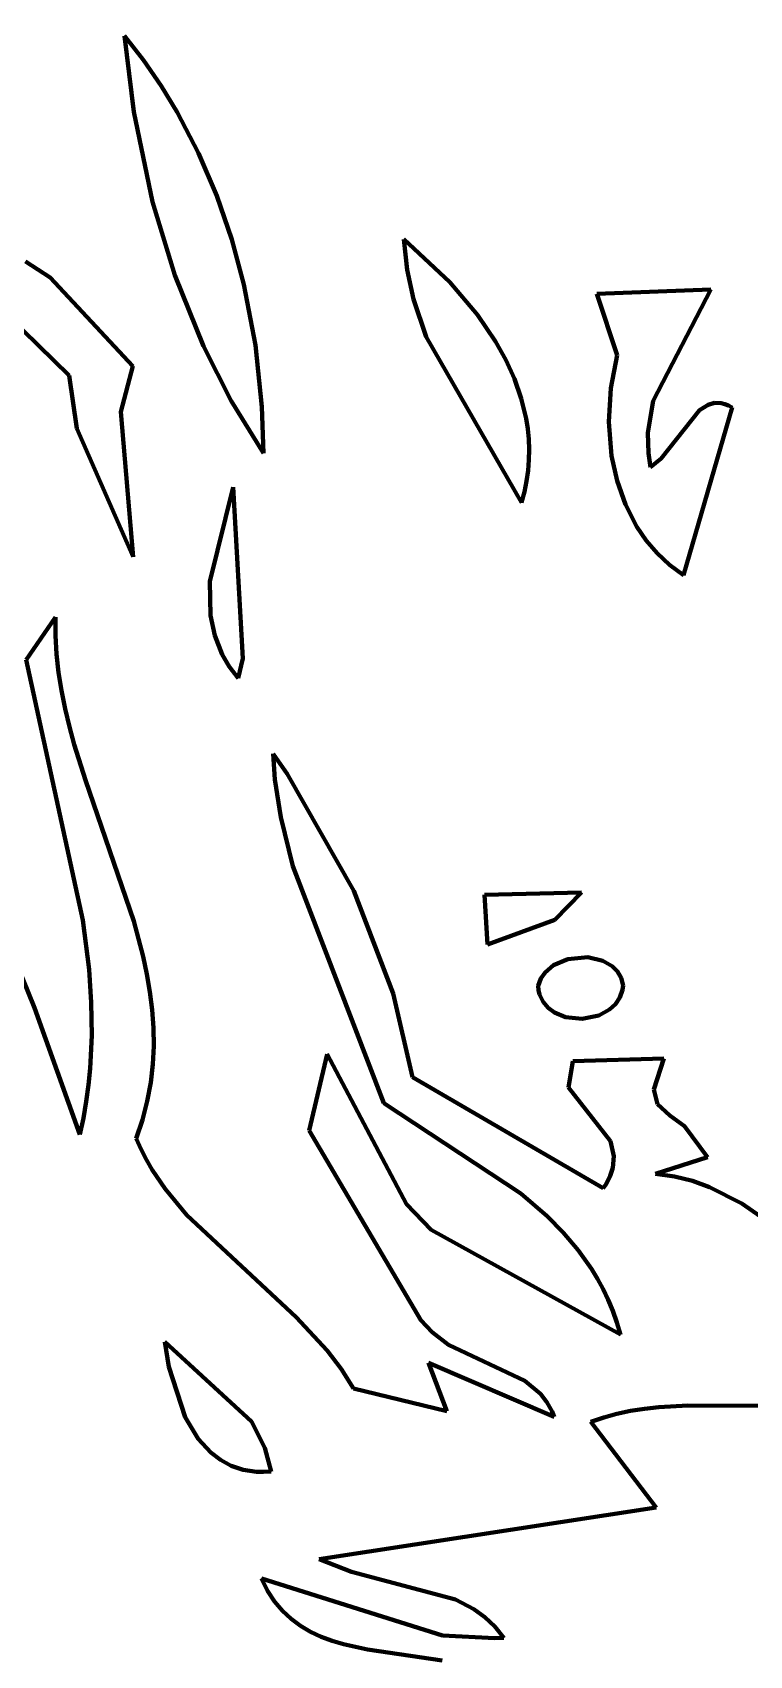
# Model space of a CAD drawing. Header units: millimetres. Extents: x 0 to 9.3, y 0 to 12.
# Drawn here: x 2.053 to 2.442, y 6.468 to 7.349 of the extents above; entities that cross this region are included whole.
import ezdxf

# ---------------------------------------------------------------- set-up
doc = ezdxf.new("R2010")
doc.units = ezdxf.units.MM
doc.layers.add('color#000000ff', color=7, linetype='CONTINUOUS', lineweight=100)
doc.layers.add('color#ffffffff', color=7, linetype='CONTINUOUS', lineweight=100)

msp = doc.modelspace()

# ---------------------------------------------------------------- linework, layer by layer
at = {"layer": 'color#000000ff'}
for p, q in [((1.72512, 7.62637), (2.05392, 6.81949)), ((2.10277, 7.34717), (2.11311, 7.33384)), ((2.10776, 7.30591), (2.10277, 7.34717)), ((2.11311, 7.33384), (2.12263, 7.32)), ((2.12263, 7.32), (2.13136, 7.30568)), ((2.1179, 7.25697), (2.10776, 7.30591)), ((2.13136, 7.30568), (2.14297, 7.28342)), ((2.14297, 7.28342), (2.15285, 7.26032)), ((2.15285, 7.26032), (2.16104, 7.23655)), ((2.13, 7.21715), (2.1179, 7.25697)), ((2.16104, 7.23655), (2.16759, 7.21222)), ((2.25447, 7.23666), (2.27945, 7.21339)), ((2.25617, 7.22019), (2.25447, 7.23666)), ((2.04893, 7.2246), (2.06242, 7.21593)), ((2.06242, 7.21593), (2.10726, 7.16776)), ((2.14559, 7.17861), (2.13, 7.21715)), ((2.25963, 7.20425), (2.25617, 7.22019)), ((2.07275, 7.16275), (2.02183, 7.21244)), ((2.16759, 7.21222), (2.17382, 7.17918)), ((2.27945, 7.21339), (2.29445, 7.1956)), ((2.35923, 7.20709), (2.42117, 7.20942)), ((2.37027, 7.17375), (2.35923, 7.20709)), ((2.42117, 7.20942), (2.38989, 7.14906)), ((2.26657, 7.18374), (2.25963, 7.20425)), ((2.29445, 7.1956), (2.30418, 7.18122)), ((2.31826, 7.09386), (2.26657, 7.18374)), ((2.30418, 7.18122), (2.30975, 7.1712)), ((2.16067, 7.14898), (2.14559, 7.17861)), ((2.17382, 7.17918), (2.1773, 7.14575)), ((2.30975, 7.1712), (2.31446, 7.16086)), ((2.36679, 7.15596), (2.37027, 7.17375)), ((2.07678, 7.13389), (2.07275, 7.16275)), ((2.10726, 7.16776), (2.1008, 7.1431)), ((2.31446, 7.16086), (2.31818, 7.15024)), ((2.36574, 7.13755), (2.36679, 7.15596)), ((2.17817, 7.12063), (2.16067, 7.14898)), ((2.1773, 7.14575), (2.17817, 7.12063)), ((2.31818, 7.15024), (2.32082, 7.13936)), ((2.38989, 7.14906), (2.38702, 7.13154)), ((2.43278, 7.14534), (2.40626, 7.05446)), ((2.41498, 7.14389), (2.41973, 7.14689)), ((2.41973, 7.14689), (2.42314, 7.14783)), ((2.42314, 7.14783), (2.42679, 7.14774)), ((2.42679, 7.14774), (2.42872, 7.14726)), ((2.42872, 7.14726), (2.43071, 7.14647)), ((2.43071, 7.14647), (2.43278, 7.14534)), ((2.1008, 7.1431), (2.10739, 7.06437)), ((2.32082, 7.13936), (2.32169, 7.13383)), ((2.36727, 7.11912), (2.36574, 7.13755)), ((2.39418, 7.11768), (2.41498, 7.14389)), ((2.10739, 7.06437), (2.07678, 7.13389)), ((2.32169, 7.13383), (2.32225, 7.12825)), ((2.32225, 7.12825), (2.32249, 7.12262)), ((2.38702, 7.13154), (2.38723, 7.12052)), ((2.32249, 7.12262), (2.32238, 7.11695)), ((2.37022, 7.10565), (2.36727, 7.11912)), ((2.38723, 7.12052), (2.38831, 7.11293)), ((2.32192, 7.11123), (2.32108, 7.10547)), ((2.32238, 7.11695), (2.32192, 7.11123)), ((2.38831, 7.11293), (2.39418, 7.11768)), ((2.14908, 7.05097), (2.16166, 7.1021)), ((2.16166, 7.1021), (2.16693, 7.00914)), ((2.32108, 7.10547), (2.31987, 7.09968)), ((2.37477, 7.09275), (2.37022, 7.10565)), ((2.31987, 7.09968), (2.31826, 7.09386)), ((2.38099, 7.08068), (2.37477, 7.09275)), ((2.3861, 7.07322), (2.38099, 7.08068)), ((2.392, 7.06631), (2.3861, 7.07322)), ((2.39872, 7.06003), (2.392, 7.06631)), ((2.40626, 7.05446), (2.39872, 7.06003)), ((2.14951, 7.03246), (2.14908, 7.05097)), ((2.04929, 7.00839), (2.06519, 7.03166)), ((2.06519, 7.03166), (2.06521, 7.02156)), ((2.15177, 7.02171), (2.14951, 7.03246)), ((2.06521, 7.02156), (2.0658, 7.01154)), ((2.15581, 7.01139), (2.15177, 7.02171)), ((2.08011, 6.86713), (2.04929, 7.00839)), ((2.0658, 7.01154), (2.06691, 7.00159)), ((2.15961, 7.00481), (2.15581, 7.01139)), ((2.16438, 6.99852), (2.15961, 7.00481)), ((2.16693, 7.00914), (2.16438, 6.99852)), ((2.06691, 7.00159), (2.06848, 6.99171)), ((2.06848, 6.99171), (2.07046, 6.98189)), ((2.07046, 6.98189), (2.0728, 6.97213)), ((2.0728, 6.97213), (2.07545, 6.96242)), ((2.07545, 6.96242), (2.08147, 6.94313)), ((2.18445, 6.94352), (2.18343, 6.95739)), ((2.18343, 6.95739), (2.19102, 6.9465)), ((2.08147, 6.94313), (2.10779, 6.86665)), ((2.18757, 6.92311), (2.18445, 6.94352)), ((2.19102, 6.9465), (2.2273, 6.88306)), ((2.19421, 6.89651), (2.18757, 6.92311)), ((2.24353, 6.76771), (2.19421, 6.89651)), ((2.2273, 6.88306), (2.24871, 6.82731)), ((2.29827, 6.88082), (2.35087, 6.8821)), ((2.29985, 6.8539), (2.29827, 6.88082)), ((2.35087, 6.8821), (2.3365, 6.86728)), ((2.08348, 6.84036), (2.08011, 6.86713)), ((2.10779, 6.86665), (2.11288, 6.84746)), ((2.3365, 6.86728), (2.29985, 6.8539)), ((2.11288, 6.84746), (2.11493, 6.83782)), ((2.33575, 6.84266), (2.34353, 6.84602)), ((2.34353, 6.84602), (2.3543, 6.84701)), ((2.3543, 6.84701), (2.36247, 6.84512)), ((2.36247, 6.84512), (2.36764, 6.84208)), ((2.08471, 6.82248), (2.08348, 6.84036)), ((2.11493, 6.83782), (2.11657, 6.82814)), ((2.32884, 6.83538), (2.33112, 6.83869)), ((2.33112, 6.83869), (2.33575, 6.84266)), ((2.36764, 6.84208), (2.37038, 6.83926)), ((2.37038, 6.83926), (2.37241, 6.8358)), ((2.11657, 6.82814), (2.11776, 6.81842)), ((2.32737, 6.83154), (2.32884, 6.83538)), ((2.32764, 6.8291), (2.32737, 6.83154)), ((2.32818, 6.82684), (2.32764, 6.8291)), ((2.37324, 6.82931), (2.37176, 6.82507)), ((2.37241, 6.8358), (2.37358, 6.83167)), ((2.37358, 6.83167), (2.37324, 6.82931)), ((2.05392, 6.81949), (2.07845, 6.75071)), ((2.08496, 6.80457), (2.08471, 6.82248)), ((2.24871, 6.82731), (2.25919, 6.78195)), ((2.33003, 6.82285), (2.32818, 6.82684)), ((2.33274, 6.81959), (2.33003, 6.82285)), ((2.33617, 6.81703), (2.33274, 6.81959)), ((2.36934, 6.82149), (2.36616, 6.81857)), ((2.37176, 6.82507), (2.36934, 6.82149)), ((2.11776, 6.81842), (2.11844, 6.80864)), ((2.34227, 6.81452), (2.33617, 6.81703)), ((2.35135, 6.8136), (2.34227, 6.81452)), ((2.36031, 6.81543), (2.35135, 6.8136)), ((2.36616, 6.81857), (2.36031, 6.81543)), ((2.08409, 6.78664), (2.08496, 6.80457)), ((2.11844, 6.80864), (2.11857, 6.7988)), ((2.11857, 6.7988), (2.11809, 6.7889)), ((2.20293, 6.75293), (2.21283, 6.79443)), ((2.21283, 6.79443), (2.25581, 6.71292)), ((2.0832, 6.77767), (2.08409, 6.78664)), ((2.11809, 6.7889), (2.11695, 6.77893)), ((2.34391, 6.77625), (2.34616, 6.79058)), ((2.34616, 6.79058), (2.39556, 6.79194)), ((2.39556, 6.79194), (2.39019, 6.77513)), ((2.08197, 6.76869), (2.0832, 6.77767)), ((2.11695, 6.77893), (2.1151, 6.76889)), ((2.25919, 6.78195), (2.36273, 6.72165)), ((2.36661, 6.7471), (2.34391, 6.77625)), ((2.39019, 6.77513), (2.39211, 6.76716)), ((2.08039, 6.7597), (2.08197, 6.76869)), ((2.1151, 6.76889), (2.1125, 6.75876)), ((2.31801, 6.71878), (2.24353, 6.76771)), ((2.39211, 6.76716), (2.39888, 6.76102)), ((2.07845, 6.75071), (2.08039, 6.7597)), ((2.1125, 6.75876), (2.10908, 6.74854)), ((2.39888, 6.76102), (2.40683, 6.75536)), ((2.10908, 6.74854), (2.11174, 6.74266)), ((2.26369, 6.65003), (2.20293, 6.75293)), ((2.40683, 6.75536), (2.41935, 6.73843)), ((2.11174, 6.74266), (2.11465, 6.73701)), ((2.36838, 6.73902), (2.36661, 6.7471)), ((2.11465, 6.73701), (2.11781, 6.73156)), ((2.11781, 6.73156), (2.12477, 6.72123)), ((2.36653, 6.72835), (2.36788, 6.73269)), ((2.36788, 6.73269), (2.36838, 6.73902)), ((2.41935, 6.73843), (2.39101, 6.72947)), ((2.36273, 6.72165), (2.36424, 6.72391)), ((2.36424, 6.72391), (2.36653, 6.72835)), ((2.39101, 6.72947), (2.40133, 6.72805)), ((2.40133, 6.72805), (2.41112, 6.72559)), ((2.41112, 6.72559), (2.42046, 6.72223)), ((2.42046, 6.72223), (2.43802, 6.71334)), ((2.12477, 6.72123), (2.1366, 6.70691)), ((2.33228, 6.70643), (2.31801, 6.71878)), ((2.43802, 6.71334), (2.49949, 6.67049)), ((2.1366, 6.70691), (2.19592, 6.65167)), ((2.25581, 6.71292), (2.26924, 6.699)), ((2.34104, 6.69754), (2.33228, 6.70643)), ((2.26924, 6.699), (2.37208, 6.64226)), ((2.34909, 6.68802), (2.34104, 6.69754)), ((2.35633, 6.67781), (2.34909, 6.68802)), ((2.3596, 6.67242), (2.35633, 6.67781)), ((2.36264, 6.66683), (2.3596, 6.67242)), ((2.36542, 6.66103), (2.36264, 6.66683)), ((2.36792, 6.65501), (2.36542, 6.66103)), ((2.19592, 6.65167), (2.21284, 6.63345)), ((2.37015, 6.64876), (2.36792, 6.65501)), ((2.26974, 6.6435), (2.26369, 6.65003)), ((2.27867, 6.63657), (2.26974, 6.6435)), ((2.37208, 6.64226), (2.37015, 6.64876)), ((2.12469, 6.63816), (2.12681, 6.62461)), ((2.17169, 6.59492), (2.12469, 6.63816)), ((2.3202, 6.617), (2.27867, 6.63657)), ((2.21284, 6.63345), (2.2204, 6.62355)), ((2.27781, 6.60069), (2.26784, 6.62684)), ((2.26784, 6.62684), (2.33607, 6.59749)), ((2.12681, 6.62461), (2.13564, 6.59739)), ((2.2204, 6.62355), (2.22717, 6.61296)), ((2.32862, 6.60996), (2.3202, 6.617)), ((2.22717, 6.61296), (2.27781, 6.60069)), ((2.33208, 6.60554), (2.32862, 6.60996)), ((2.33491, 6.60038), (2.33208, 6.60554)), ((2.33607, 6.59749), (2.33491, 6.60038)), ((2.37015, 6.59923), (2.36295, 6.59725)), ((2.37754, 6.60078), (2.37015, 6.59923)), ((2.38512, 6.60194), (2.37754, 6.60078)), ((2.39285, 6.60277), (2.38512, 6.60194)), ((2.40869, 6.60363), (2.39285, 6.60277)), ((2.47341, 6.60348), (2.40869, 6.60363)), ((2.13564, 6.59739), (2.14282, 6.58553)), ((2.17889, 6.58075), (2.17169, 6.59492)), ((2.36295, 6.59725), (2.35599, 6.59479)), ((2.35599, 6.59479), (2.3914, 6.54829)), ((2.14282, 6.58553), (2.14961, 6.57813)), ((2.14961, 6.57813), (2.15486, 6.57412)), ((2.15486, 6.57412), (2.16073, 6.57098)), ((2.18229, 6.56792), (2.17889, 6.58075)), ((2.16073, 6.57098), (2.16723, 6.56883)), ((2.16723, 6.56883), (2.17073, 6.56816)), ((2.17073, 6.56816), (2.17441, 6.56777)), ((2.17441, 6.56777), (2.17826, 6.56769)), ((2.17826, 6.56769), (2.18229, 6.56792)), ((2.3914, 6.54829), (2.2085, 6.52032)), ((2.2085, 6.52032), (2.22596, 6.51348)), ((2.22596, 6.51348), (2.28251, 6.4983)), ((2.27551, 6.47883), (2.17712, 6.50973)), ((2.17712, 6.50973), (2.18042, 6.50311)), ((2.18042, 6.50311), (2.18423, 6.49729)), ((2.18423, 6.49729), (2.1885, 6.49222)), ((2.28251, 6.4983), (2.29243, 6.49316)), ((2.29243, 6.49316), (2.29844, 6.48886)), ((2.1885, 6.49222), (2.1932, 6.48784)), ((2.1932, 6.48784), (2.19828, 6.48409)), ((2.19828, 6.48409), (2.20371, 6.48089)), ((2.29844, 6.48886), (2.30387, 6.48372)), ((2.20371, 6.48089), (2.20946, 6.4782)), ((2.20946, 6.4782), (2.21547, 6.47595)), ((2.21547, 6.47595), (2.22171, 6.47408)), ((2.30384, 6.4774), (2.27551, 6.47883)), ((2.30864, 6.47761), (2.30384, 6.4774)), ((2.30387, 6.48372), (2.30864, 6.47761)), ((2.22171, 6.47408), (2.23473, 6.47121)), ((2.23473, 6.47121), (2.27522, 6.46522))]:
    msp.add_line(p, q, dxfattribs=at)
at = {"layer": 'color#ffffffff'}
for p, q in [((2.05392, 6.81949), (1.72512, 7.62637)), ((2.10277, 7.34717), (2.10776, 7.30591)), ((2.11311, 7.33384), (2.10277, 7.34717)), ((2.12263, 7.32), (2.11311, 7.33384)), ((2.13136, 7.30568), (2.12263, 7.32)), ((2.10776, 7.30591), (2.1179, 7.25697)), ((2.14297, 7.28342), (2.13136, 7.30568)), ((2.15285, 7.26032), (2.14297, 7.28342)), ((2.16104, 7.23655), (2.15285, 7.26032)), ((2.1179, 7.25697), (2.13, 7.21715)), ((2.16759, 7.21222), (2.16104, 7.23655)), ((2.25447, 7.23666), (2.25617, 7.22019)), ((2.27945, 7.21339), (2.25447, 7.23666)), ((2.06242, 7.21593), (2.04893, 7.2246)), ((2.10726, 7.16776), (2.06242, 7.21593)), ((2.13, 7.21715), (2.14559, 7.17861)), ((2.25617, 7.22019), (2.25963, 7.20425)), ((2.02183, 7.21244), (2.07275, 7.16275)), ((2.17382, 7.17918), (2.16759, 7.21222)), ((2.29445, 7.1956), (2.27945, 7.21339)), ((2.42117, 7.20942), (2.35923, 7.20709)), ((2.35923, 7.20709), (2.37027, 7.17375)), ((2.38989, 7.14906), (2.42117, 7.20942)), ((2.25963, 7.20425), (2.26657, 7.18374)), ((2.30418, 7.18122), (2.29445, 7.1956)), ((2.26657, 7.18374), (2.31826, 7.09386)), ((2.30975, 7.1712), (2.30418, 7.18122)), ((2.14559, 7.17861), (2.16067, 7.14898)), ((2.1773, 7.14575), (2.17382, 7.17918)), ((2.31446, 7.16086), (2.30975, 7.1712)), ((2.37027, 7.17375), (2.36679, 7.15596)), ((2.07275, 7.16275), (2.07678, 7.13389)), ((2.1008, 7.1431), (2.10726, 7.16776)), ((2.31818, 7.15024), (2.31446, 7.16086)), ((2.36679, 7.15596), (2.36574, 7.13755)), ((2.16067, 7.14898), (2.17817, 7.12063)), ((2.17817, 7.12063), (2.1773, 7.14575)), ((2.32082, 7.13936), (2.31818, 7.15024)), ((2.38702, 7.13154), (2.38989, 7.14906)), ((2.40626, 7.05446), (2.43278, 7.14534)), ((2.41973, 7.14689), (2.41498, 7.14389)), ((2.42314, 7.14783), (2.41973, 7.14689)), ((2.42679, 7.14774), (2.42314, 7.14783)), ((2.42872, 7.14726), (2.42679, 7.14774)), ((2.43071, 7.14647), (2.42872, 7.14726)), ((2.43278, 7.14534), (2.43071, 7.14647)), ((2.10739, 7.06437), (2.1008, 7.1431)), ((2.32169, 7.13383), (2.32082, 7.13936)), ((2.36574, 7.13755), (2.36727, 7.11912)), ((2.41498, 7.14389), (2.39418, 7.11768)), ((2.07678, 7.13389), (2.10739, 7.06437)), ((2.32225, 7.12825), (2.32169, 7.13383)), ((2.32249, 7.12262), (2.32225, 7.12825)), ((2.38723, 7.12052), (2.38702, 7.13154)), ((2.32238, 7.11695), (2.32249, 7.12262)), ((2.36727, 7.11912), (2.37022, 7.10565)), ((2.38831, 7.11293), (2.38723, 7.12052)), ((2.32108, 7.10547), (2.32192, 7.11123)), ((2.32192, 7.11123), (2.32238, 7.11695)), ((2.39418, 7.11768), (2.38831, 7.11293)), ((2.16166, 7.1021), (2.14908, 7.05097)), ((2.16693, 7.00914), (2.16166, 7.1021)), ((2.31987, 7.09968), (2.32108, 7.10547)), ((2.37022, 7.10565), (2.37477, 7.09275)), ((2.31826, 7.09386), (2.31987, 7.09968)), ((2.37477, 7.09275), (2.38099, 7.08068)), ((2.38099, 7.08068), (2.3861, 7.07322)), ((2.3861, 7.07322), (2.392, 7.06631)), ((2.392, 7.06631), (2.39872, 7.06003)), ((2.39872, 7.06003), (2.40626, 7.05446)), ((2.14908, 7.05097), (2.14951, 7.03246)), ((2.06519, 7.03166), (2.04929, 7.00839)), ((2.06521, 7.02156), (2.06519, 7.03166)), ((2.14951, 7.03246), (2.15177, 7.02171)), ((2.0658, 7.01154), (2.06521, 7.02156)), ((2.15177, 7.02171), (2.15581, 7.01139)), ((2.04929, 7.00839), (2.08011, 6.86713)), ((2.06691, 7.00159), (2.0658, 7.01154)), ((2.15581, 7.01139), (2.15961, 7.00481)), ((2.15961, 7.00481), (2.16438, 6.99852)), ((2.16438, 6.99852), (2.16693, 7.00914)), ((2.06848, 6.99171), (2.06691, 7.00159)), ((2.07046, 6.98189), (2.06848, 6.99171)), ((2.0728, 6.97213), (2.07046, 6.98189)), ((2.07545, 6.96242), (2.0728, 6.97213)), ((2.08147, 6.94313), (2.07545, 6.96242)), ((2.19102, 6.9465), (2.18343, 6.95739)), ((2.18343, 6.95739), (2.18445, 6.94352)), ((2.10779, 6.86665), (2.08147, 6.94313)), ((2.18445, 6.94352), (2.18757, 6.92311)), ((2.2273, 6.88306), (2.19102, 6.9465)), ((2.18757, 6.92311), (2.19421, 6.89651)), ((2.19421, 6.89651), (2.24353, 6.76771)), ((2.24871, 6.82731), (2.2273, 6.88306)), ((2.35087, 6.8821), (2.29827, 6.88082)), ((2.29827, 6.88082), (2.29985, 6.8539)), ((2.3365, 6.86728), (2.35087, 6.8821)), ((2.08011, 6.86713), (2.08348, 6.84036)), ((2.11288, 6.84746), (2.10779, 6.86665)), ((2.29985, 6.8539), (2.3365, 6.86728)), ((2.11493, 6.83782), (2.11288, 6.84746)), ((2.34353, 6.84602), (2.33575, 6.84266)), ((2.3543, 6.84701), (2.34353, 6.84602)), ((2.36247, 6.84512), (2.3543, 6.84701)), ((2.36764, 6.84208), (2.36247, 6.84512)), ((2.08348, 6.84036), (2.08471, 6.82248)), ((2.11657, 6.82814), (2.11493, 6.83782)), ((2.33112, 6.83869), (2.32884, 6.83538)), ((2.33575, 6.84266), (2.33112, 6.83869)), ((2.37038, 6.83926), (2.36764, 6.84208)), ((2.37241, 6.8358), (2.37038, 6.83926)), ((2.11776, 6.81842), (2.11657, 6.82814)), ((2.32884, 6.83538), (2.32737, 6.83154)), ((2.32737, 6.83154), (2.32764, 6.8291)), ((2.32764, 6.8291), (2.32818, 6.82684)), ((2.37176, 6.82507), (2.37324, 6.82931)), ((2.37358, 6.83167), (2.37241, 6.8358)), ((2.37324, 6.82931), (2.37358, 6.83167)), ((2.07845, 6.75071), (2.05392, 6.81949)), ((2.08471, 6.82248), (2.08496, 6.80457)), ((2.25919, 6.78195), (2.24871, 6.82731)), ((2.32818, 6.82684), (2.33003, 6.82285)), ((2.33003, 6.82285), (2.33274, 6.81959)), ((2.33274, 6.81959), (2.33617, 6.81703)), ((2.36616, 6.81857), (2.36934, 6.82149)), ((2.36934, 6.82149), (2.37176, 6.82507)), ((2.11844, 6.80864), (2.11776, 6.81842)), ((2.33617, 6.81703), (2.34227, 6.81452)), ((2.34227, 6.81452), (2.35135, 6.8136)), ((2.35135, 6.8136), (2.36031, 6.81543)), ((2.36031, 6.81543), (2.36616, 6.81857)), ((2.08496, 6.80457), (2.08409, 6.78664)), ((2.11857, 6.7988), (2.11844, 6.80864)), ((2.11809, 6.7889), (2.11857, 6.7988)), ((2.21283, 6.79443), (2.20293, 6.75293)), ((2.25581, 6.71292), (2.21283, 6.79443)), ((2.08409, 6.78664), (2.0832, 6.77767)), ((2.11695, 6.77893), (2.11809, 6.7889)), ((2.34616, 6.79058), (2.34391, 6.77625)), ((2.39556, 6.79194), (2.34616, 6.79058)), ((2.39019, 6.77513), (2.39556, 6.79194)), ((2.0832, 6.77767), (2.08197, 6.76869)), ((2.1151, 6.76889), (2.11695, 6.77893)), ((2.36273, 6.72165), (2.25919, 6.78195)), ((2.34391, 6.77625), (2.36661, 6.7471)), ((2.39211, 6.76716), (2.39019, 6.77513)), ((2.08197, 6.76869), (2.08039, 6.7597)), ((2.1125, 6.75876), (2.1151, 6.76889)), ((2.24353, 6.76771), (2.31801, 6.71878)), ((2.39888, 6.76102), (2.39211, 6.76716)), ((2.08039, 6.7597), (2.07845, 6.75071)), ((2.10908, 6.74854), (2.1125, 6.75876)), ((2.40683, 6.75536), (2.39888, 6.76102)), ((2.11174, 6.74266), (2.10908, 6.74854)), ((2.20293, 6.75293), (2.26369, 6.65003)), ((2.41935, 6.73843), (2.40683, 6.75536)), ((2.11465, 6.73701), (2.11174, 6.74266)), ((2.36661, 6.7471), (2.36838, 6.73902)), ((2.11781, 6.73156), (2.11465, 6.73701)), ((2.12477, 6.72123), (2.11781, 6.73156)), ((2.36788, 6.73269), (2.36653, 6.72835)), ((2.36838, 6.73902), (2.36788, 6.73269)), ((2.39101, 6.72947), (2.41935, 6.73843)), ((2.36424, 6.72391), (2.36273, 6.72165)), ((2.36653, 6.72835), (2.36424, 6.72391)), ((2.40133, 6.72805), (2.39101, 6.72947)), ((2.41112, 6.72559), (2.40133, 6.72805)), ((2.42046, 6.72223), (2.41112, 6.72559)), ((2.43802, 6.71334), (2.42046, 6.72223)), ((2.1366, 6.70691), (2.12477, 6.72123)), ((2.31801, 6.71878), (2.33228, 6.70643)), ((2.49949, 6.67049), (2.43802, 6.71334)), ((2.19592, 6.65167), (2.1366, 6.70691)), ((2.26924, 6.699), (2.25581, 6.71292)), ((2.33228, 6.70643), (2.34104, 6.69754)), ((2.37208, 6.64226), (2.26924, 6.699)), ((2.34104, 6.69754), (2.34909, 6.68802)), ((2.34909, 6.68802), (2.35633, 6.67781)), ((2.35633, 6.67781), (2.3596, 6.67242)), ((2.3596, 6.67242), (2.36264, 6.66683)), ((2.36264, 6.66683), (2.36542, 6.66103)), ((2.36542, 6.66103), (2.36792, 6.65501)), ((2.21284, 6.63345), (2.19592, 6.65167)), ((2.36792, 6.65501), (2.37015, 6.64876)), ((2.26369, 6.65003), (2.26974, 6.6435)), ((2.26974, 6.6435), (2.27867, 6.63657)), ((2.37015, 6.64876), (2.37208, 6.64226)), ((2.12469, 6.63816), (2.17169, 6.59492)), ((2.12681, 6.62461), (2.12469, 6.63816)), ((2.27867, 6.63657), (2.3202, 6.617)), ((2.2204, 6.62355), (2.21284, 6.63345)), ((2.33607, 6.59749), (2.26784, 6.62684)), ((2.26784, 6.62684), (2.27781, 6.60069)), ((2.13564, 6.59739), (2.12681, 6.62461)), ((2.22717, 6.61296), (2.2204, 6.62355)), ((2.3202, 6.617), (2.32862, 6.60996)), ((2.27781, 6.60069), (2.22717, 6.61296)), ((2.32862, 6.60996), (2.33208, 6.60554)), ((2.33208, 6.60554), (2.33491, 6.60038)), ((2.33491, 6.60038), (2.33607, 6.59749)), ((2.36295, 6.59725), (2.37015, 6.59923)), ((2.37015, 6.59923), (2.37754, 6.60078)), ((2.37754, 6.60078), (2.38512, 6.60194)), ((2.38512, 6.60194), (2.39285, 6.60277)), ((2.39285, 6.60277), (2.40869, 6.60363)), ((2.40869, 6.60363), (2.47341, 6.60348)), ((2.14282, 6.58553), (2.13564, 6.59739)), ((2.17169, 6.59492), (2.17889, 6.58075)), ((2.35599, 6.59479), (2.36295, 6.59725)), ((2.3914, 6.54829), (2.35599, 6.59479)), ((2.14961, 6.57813), (2.14282, 6.58553)), ((2.15486, 6.57412), (2.14961, 6.57813)), ((2.16073, 6.57098), (2.15486, 6.57412)), ((2.17889, 6.58075), (2.18229, 6.56792)), ((2.16723, 6.56883), (2.16073, 6.57098)), ((2.17073, 6.56816), (2.16723, 6.56883)), ((2.17441, 6.56777), (2.17073, 6.56816)), ((2.17826, 6.56769), (2.17441, 6.56777)), ((2.18229, 6.56792), (2.17826, 6.56769)), ((2.2085, 6.52032), (2.3914, 6.54829)), ((2.22596, 6.51348), (2.2085, 6.52032)), ((2.28251, 6.4983), (2.22596, 6.51348)), ((2.18042, 6.50311), (2.17712, 6.50973)), ((2.17712, 6.50973), (2.27551, 6.47883)), ((2.18423, 6.49729), (2.18042, 6.50311)), ((2.1885, 6.49222), (2.18423, 6.49729)), ((2.29243, 6.49316), (2.28251, 6.4983)), ((2.29844, 6.48886), (2.29243, 6.49316)), ((2.1932, 6.48784), (2.1885, 6.49222)), ((2.19828, 6.48409), (2.1932, 6.48784)), ((2.20371, 6.48089), (2.19828, 6.48409)), ((2.30387, 6.48372), (2.29844, 6.48886)), ((2.20946, 6.4782), (2.20371, 6.48089)), ((2.21547, 6.47595), (2.20946, 6.4782)), ((2.22171, 6.47408), (2.21547, 6.47595)), ((2.27551, 6.47883), (2.30384, 6.4774)), ((2.30384, 6.4774), (2.30864, 6.47761)), ((2.30864, 6.47761), (2.30387, 6.48372)), ((2.23473, 6.47121), (2.22171, 6.47408)), ((2.27522, 6.46522), (2.23473, 6.47121))]:
    msp.add_line(p, q, dxfattribs=at)

doc.saveas('drawing.dxf')
